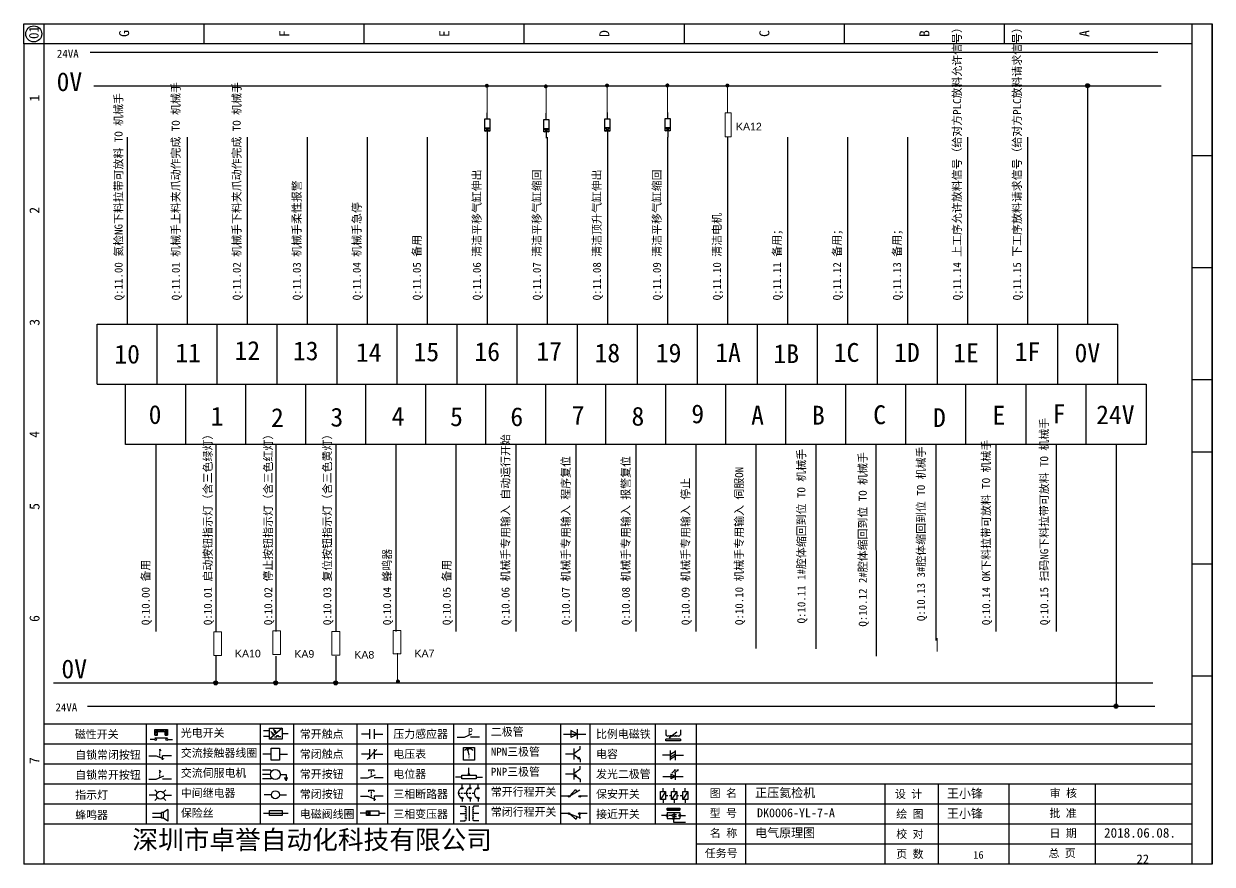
# Model space of a CAD drawing. Header units: millimetres. Extents: x 946 to 4507, y -1073 to 3239.
# Drawn here: x 1941.3 to 2238.3, y -461.2 to -251.2 of the extents above; entities that cross this region are included whole.
import ezdxf

# ---------------------------------------------------------------- set-up
doc = ezdxf.new("R2010")
doc.units = ezdxf.units.MM
doc.layers.add('1', color=3, linetype='Continuous', lineweight=20)
doc.layers.add('MISC', color=2, linetype='Continuous')
doc.styles.get("Standard").update_dxf_attribs({"font": ''})
doc.styles.add('样式 0', font='')
doc.styles.add('汉字', font='')
doc.styles.get('Standard').set_extended_font_data('SimSun')
doc.styles.get('样式 0').set_extended_font_data('KaiTi_GB2312')
doc.styles.get('汉字').set_extended_font_data('新宋体')

# ---------------------------------------------------------------- blocks, each defined once
blk = doc.blocks.new('磁性开关')
at = {"linetype": 'ByBlock'}
h = blk.add_hatch(dxfattribs=at)
h.set_pattern_fill('ANSI31', color=256, scale=0.1, style=0)
h.paths.add_polyline_path([(-1907.69, -775.29), (-1910.88, -775.29), (-1910.88, -776.69), (-1910.25, -776.69), (-1910.25, -775.79), (-1908.31, -775.79), (-1908.31, -776.69), (-1907.69, -776.69)])
for p, q in [((-1910.91, -777.81), (-1912.09, -777.81)), ((-1910.88, -776.69), (-1910.88, -775.29)), ((-1910.88, -775.29), (-1907.69, -775.29)), ((-1910.88, -776.69), (-1910.25, -776.69)), ((-1910.88, -777.39), (-1907.69, -777.39)), ((-1910.25, -776.69), (-1910.25, -775.79)), ((-1910.25, -775.79), (-1908.31, -775.79)), ((-1908.31, -776.69), (-1908.31, -775.79)), ((-1908.31, -776.69), (-1907.69, -776.69)), ((-1907.69, -775.29), (-1907.69, -776.69)), ((-1907.66, -777.81), (-1906.48, -777.81))]:
    blk.add_line(p, q, dxfattribs=at)
for centre in [(-1910.68, -777.81), (-1907.88, -777.81)]:
    blk.add_circle(centre, 0.225, dxfattribs=at)
blk = doc.blocks.new('*U212')
at = {"linetype": 'ByBlock'}
for p, q in [((-1909.23, -780.45), (-1909.23, -780.67)), ((-1909.23, -780.45), (-1908.92, -780.84)), ((-1909.23, -780.84), (-1909.23, -781.05)), ((-1911.92, -782.07), (-1910.06, -782.07)), ((-1910.06, -782.07), (-1908.18, -782.88)), ((-1909.23, -781.23), (-1909.23, -781.44)), ((-1909.23, -781.61), (-1909.23, -781.83)), ((-1909.23, -782), (-1909.23, -782.21)), ((-1909.23, -782.38), (-1909.23, -782.43)), ((-1908.52, -783.07), (-1908.52, -782.07)), ((-1906.25, -782.07), (-1908.52, -782.07))]:
    blk.add_line(p, q, dxfattribs=at)
blk = doc.blocks.new('*U213')
at = {"linetype": 'ByBlock'}
for p, q in [((-1911.92, -792.89), (-1910.06, -792.89)), ((-1910.06, -792.89), (-1908.18, -792.08)), ((-1908.88, -791.17), (-1909.23, -790.71)), ((-1909.23, -790.71), (-1909.23, -790.92)), ((-1909.23, -791.09), (-1909.23, -791.31)), ((-1909.23, -791.48), (-1909.23, -791.69)), ((-1909.23, -791.86), (-1909.23, -792.08)), ((-1909.23, -792.25), (-1909.23, -792.47)), ((-1906.25, -792.89), (-1908.52, -792.89))]:
    blk.add_line(p, q, dxfattribs=at)
blk = doc.blocks.new('蜂鸣器')
at = {"linetype": 'ByBlock'}
for p, q in [((-1907.17, -795.53), (-1908.25, -796.26)), ((-1907.17, -795.53), (-1907.17, -798.41)), ((-1908.8, -796.48), (-1911.01, -796.48)), ((-1908.8, -797.46), (-1911.01, -797.46)), ((-1908.25, -796.26), (-1908.8, -796.26)), ((-1908.8, -797.68), (-1908.8, -796.26)), ((-1908.25, -797.68), (-1908.8, -797.68)), ((-1908.25, -797.68), (-1908.25, -796.26)), ((-1907.17, -798.41), (-1908.25, -797.68))]:
    blk.add_line(p, q, dxfattribs=at)
blk = doc.blocks.new('指示灯')
at = {"linetype": 'ByBlock'}
for p, q in [((-1854.25, -776.92), (-1856.06, -776.92)), ((-1854.62, -775.59), (-1853.97, -776.23)), ((-1854.62, -778.25), (-1853.97, -777.61)), ((-1851.9, -775.59), (-1852.54, -776.23)), ((-1851.9, -778.25), (-1852.54, -777.61)), ((-1852.26, -776.92), (-1850.45, -776.92))]:
    blk.add_line(p, q, dxfattribs=at)
blk.add_circle((-1853.26, -776.92), 0.992, dxfattribs=at)
blk = doc.blocks.new('光电开关')
at = {"linetype": 'ByBlock'}
h = blk.add_hatch(dxfattribs=at)
h.set_pattern_fill('ANSI31', color=256, scale=0.01, style=0)
h.set_pattern_definition([(45, (0.172267, 0), (-0.0224506403, 0.0224506403), [])])
h.paths.add_polyline_path([(-1882.44, -776.34), (-1882.5, -775.91), (-1882.68, -776.07)])
h.paths.add_polyline_path([(-1882.44, -776.34), (-1882.68, -776.07), (-1882.86, -776.23)])
h.paths.add_polyline_path([(-1883.11, -776.45), (-1883.29, -776.61), (-1883.05, -776.88)])
h.paths.add_polyline_path([(-1883.29, -776.61), (-1883.47, -776.77), (-1883.05, -776.88)])
for p, q in [((-1884.01, -775.96), (-1885.56, -775.96)), ((-1884.01, -777.39), (-1885.56, -777.39)), ((-1880.91, -775.3), (-1884.01, -778.05)), ((-1883.75, -776.09), (-1883.05, -776.88)), ((-1883.11, -776.45), (-1883.47, -776.77)), ((-1883.05, -776.88), (-1883.47, -776.77)), ((-1883.14, -775.55), (-1882.44, -776.34)), ((-1883.05, -776.88), (-1883.11, -776.45)), ((-1882.5, -775.91), (-1882.86, -776.23)), ((-1882.44, -776.34), (-1882.86, -776.23)), ((-1882.78, -777.47), (-1882.23, -777.47)), ((-1882.44, -776.34), (-1882.5, -775.91)), ((-1882.23, -777.47), (-1882.23, -777.14)), ((-1882.23, -777.14), (-1881.78, -777.14)), ((-1881.78, -777.47), (-1881.78, -777.14)), ((-1881.23, -777.47), (-1881.78, -777.47)), ((-1879.37, -776.67), (-1880.91, -776.67))]:
    blk.add_line(p, q, dxfattribs=at)
blk.add_lwpolyline([(-1884.01, -775.3), (-1880.91, -775.3), (-1880.91, -778.05), (-1884.01, -778.05)], close=True, dxfattribs=at)
blk = doc.blocks.new('交流接触器线圈')
at = {"linetype": 'ByBlock'}
for p, q in [((-1880.82, -781.77), (-1882.87, -781.77)), ((-1878.72, -781.77), (-1876.67, -781.77))]:
    blk.add_line(p, q, dxfattribs=at)
blk.add_lwpolyline([(-1880.82, -780.28), (-1878.72, -780.28), (-1878.72, -783.26), (-1880.82, -783.26)], close=True, dxfattribs=at)
blk = doc.blocks.new('交流伺服电机')
at = {"linetype": 'ByBlock'}
for p, q in [((-1880.97, -785.75), (-1882.94, -785.75)), ((-1880.97, -786.85), (-1882.94, -786.85)), ((-1880.97, -785.75), (-1880.65, -786.03)), ((-1878.49, -786.85), (-1877.07, -786.85)), ((-1877.07, -786.85), (-1877.07, -787.72)), ((-1880.97, -787.94), (-1882.94, -787.94)), ((-1880.97, -787.94), (-1880.65, -787.67)), ((-1877.54, -787.72), (-1876.59, -787.72)), ((-1877.38, -788.01), (-1876.75, -788.01)), ((-1877.23, -788.29), (-1876.9, -788.29))]:
    blk.add_line(p, q, dxfattribs=at)
blk.add_circle((-1879.73, -786.85), 1.24, dxfattribs=at)
blk = doc.blocks.new('中间继电器')
at = {"linetype": 'ByBlock'}
for p, q in [((-1880.72, -791.92), (-1882.54, -791.92)), ((-1878.74, -791.92), (-1876.92, -791.92))]:
    blk.add_line(p, q, dxfattribs=at)
blk.add_circle((-1879.73, -791.92), 0.992, dxfattribs=at)
blk = doc.blocks.new('保险丝')
at = {"linetype": 'ByBlock'}
blk.add_line((-1882.72, -796.49), (-1876.55, -796.49), dxfattribs=at)
blk.add_lwpolyline([(-1881.2, -795.86), (-1878.06, -795.86), (-1878.06, -797.12), (-1881.2, -797.12)], close=True, dxfattribs=at)
blk = doc.blocks.new('常开按钮')
at = {"linetype": 'ByBlock'}
for p, q in [((-1910.06, -787.73), (-1908.18, -786.93)), ((-1909.9, -785.68), (-1908.56, -785.68)), ((-1909.9, -785.68), (-1909.9, -786.07)), ((-1909.23, -785.68), (-1909.23, -785.89)), ((-1909.23, -786.06), (-1909.23, -786.28)), ((-1909.23, -786.45), (-1909.23, -786.67)), ((-1909.23, -786.84), (-1909.23, -787.05)), ((-1908.56, -785.68), (-1908.56, -786.07)), ((-1911.92, -787.73), (-1910.06, -787.73)), ((-1909.23, -787.22), (-1909.23, -787.38)), ((-1906.25, -787.73), (-1908.52, -787.73))]:
    blk.add_line(p, q, dxfattribs=at)
blk = doc.blocks.new('常开触点')
at = {"linetype": 'ByBlock'}
for p, q in [((-1853.82, -782.99), (-1853.82, -780.56)), ((-1852.6, -782.99), (-1852.6, -780.56)), ((-1853.82, -781.77), (-1855.88, -781.77)), ((-1852.6, -781.77), (-1850.55, -781.77))]:
    blk.add_line(p, q, dxfattribs=at)
blk = doc.blocks.new('常闭触点')
at = {"linetype": 'ByBlock'}
for p, q in [((-1853.82, -786.77), (-1855.88, -786.77)), ((-1852.01, -785.66), (-1854.43, -788.1)), ((-1853.82, -787.99), (-1853.82, -785.56)), ((-1852.6, -787.99), (-1852.6, -785.56)), ((-1852.6, -786.77), (-1850.55, -786.77))]:
    blk.add_line(p, q, dxfattribs=at)
blk = doc.blocks.new('常闭按钮')
at = {"linetype": 'ByBlock'}
for p, q in [((-1856.13, -792.28), (-1854.28, -792.28)), ((-1854.28, -792.28), (-1852.4, -793.09)), ((-1854.11, -790.83), (-1852.77, -790.83)), ((-1854.11, -790.83), (-1854.11, -791.22)), ((-1853.44, -790.83), (-1853.44, -791.04)), ((-1853.44, -791.21), (-1853.44, -791.43)), ((-1853.44, -791.6), (-1853.44, -791.82)), ((-1853.44, -791.99), (-1853.44, -792.2)), ((-1853.44, -792.37), (-1853.44, -792.53)), ((-1852.77, -790.83), (-1852.77, -791.22)), ((-1850.47, -792.28), (-1852.73, -792.28)), ((-1852.73, -792.28), (-1852.73, -793.43))]:
    blk.add_line(p, q, dxfattribs=at)
blk = doc.blocks.new('电磁阀线圈')
at = {"linetype": 'ByBlock'}
for p, q in [((-1854.61, -795.92), (-1853.75, -797.16)), ((-1853.75, -795.92), (-1854.61, -797.16)), ((-1853.75, -795.92), (-1853.75, -797.16)), ((-1854.61, -796.54), (-1856.17, -796.54)), ((-1851.53, -796.54), (-1849.97, -796.54))]:
    blk.add_line(p, q, dxfattribs=at)
blk.add_lwpolyline([(-1854.61, -795.92), (-1851.53, -795.92), (-1851.53, -797.16), (-1854.61, -797.16)], close=True, dxfattribs=at)
blk = doc.blocks.new('电压表')
at = {"linetype": 'ByBlock'}
for p, q in [((-1814.84, -780.75), (-1814.91, -781.13)), ((-1814.6, -781.05), (-1814.91, -781.13)), ((-1814.84, -780.75), (-1814.46, -782.26)), ((-1814.84, -780.75), (-1814.6, -781.05))]:
    blk.add_line(p, q, dxfattribs=at)
blk.add_lwpolyline([(-1815.84, -780.34), (-1813.07, -780.34), (-1813.07, -783.49), (-1815.84, -783.49)], close=True, dxfattribs=at)
blk.add_arc((-1814.46, -782.26), 1.56, 46.8313, 133.1687, dxfattribs=at)
at = {"linetype": 'ByBlock', "insert": (-1814.7, -782.39), "char_height": 0.75, "width": 0.6768, "attachment_point": 1}
blk.add_mtext('V', dxfattribs=at)
blk = doc.blocks.new('电位器')
at = {"linetype": 'ByBlock'}
for p, q in [((-1814.45, -787.3), (-1814.62, -786.96)), ((-1814.62, -786.96), (-1814.27, -786.96)), ((-1814.45, -787.3), (-1814.45, -785.39)), ((-1814.45, -787.3), (-1814.27, -786.96)), ((-1816.21, -787.75), (-1817.79, -787.75)), ((-1812.68, -787.75), (-1811.1, -787.75))]:
    blk.add_line(p, q, dxfattribs=at)
blk.add_lwpolyline([(-1816.21, -787.3), (-1812.68, -787.3), (-1812.68, -788.2), (-1816.21, -788.2)], close=True, dxfattribs=at)
blk = doc.blocks.new('三相断路器')
at = {"linetype": 'ByBlock'}
for p, q in [((-1816.17, -790.33), (-1816.17, -789.7)), ((-1814.17, -790.33), (-1814.17, -789.7)), ((-1812.18, -790.33), (-1812.18, -789.7)), ((-1817.14, -791.74), (-1816.72, -791.74)), ((-1816.45, -791.74), (-1816.03, -791.74)), ((-1815.76, -791.74), (-1815.34, -791.74)), ((-1815.07, -791.74), (-1814.65, -791.74)), ((-1814.38, -791.74), (-1813.96, -791.74)), ((-1813.69, -791.74), (-1813.27, -791.74)), ((-1816.17, -793.19), (-1816.17, -793.83)), ((-1814.17, -793.19), (-1814.17, -793.83)), ((-1812.18, -793.19), (-1812.18, -793.83))]:
    blk.add_line(p, q, dxfattribs=at)
for centre in [(-1816.17, -790.55), (-1816.17, -792.98), (-1814.17, -790.55), (-1814.17, -792.98), (-1812.18, -790.55), (-1812.18, -792.98)]:
    blk.add_circle(centre, 0.219, dxfattribs=at)
for centre in [(-1815.81, -791.74), (-1813.82, -791.74), (-1811.83, -791.74)]:
    blk.add_arc(centre, 1.32, 115.5791, 244.4209, dxfattribs=at)
blk = doc.blocks.new('三相变压器')
at = {"linetype": 'ByBlock'}
for p, q in [((-1816.69, -795.03), (-1815.37, -795.03)), ((-1815.37, -795.03), (-1815.37, -795.24)), ((-1814.34, -798.7), (-1814.34, -795.04)), ((-1812, -795.03), (-1813.32, -795.03)), ((-1813.32, -795.03), (-1813.32, -795.24)), ((-1816.69, -796.87), (-1815.37, -796.87)), ((-1816.69, -798.71), (-1815.37, -798.71)), ((-1815.37, -798.71), (-1815.37, -798.5)), ((-1812, -796.87), (-1813.32, -796.87)), ((-1813.32, -798.71), (-1813.32, -798.5)), ((-1812, -798.71), (-1813.32, -798.71))]:
    blk.add_line(p, q, dxfattribs=at)
for centre, start, end in [((-1815.37, -795.51), 270, 90), ((-1815.37, -796.06), 270, 90), ((-1813.32, -795.51), 90, 270), ((-1813.32, -796.06), 90, 270), ((-1815.37, -796.6), 270, 90), ((-1815.37, -797.14), 270, 90), ((-1815.37, -797.68), 270, 90), ((-1815.37, -798.23), 270, 90), ((-1813.32, -796.6), 90, 270), ((-1813.32, -797.14), 90, 270), ((-1813.32, -797.68), 90, 270), ((-1813.32, -798.23), 90, 270)]:
    blk.add_arc(centre, 0.271, start, end, dxfattribs=at)
blk = doc.blocks.new('压力感应器')
at = {"linetype": 'ByBlock'}
for p, q in [((-1817.44, -777.73), (-1815.59, -777.73)), ((-1815.59, -777.73), (-1813.71, -776.93)), ((-1811.78, -777.73), (-1814.05, -777.73))]:
    blk.add_line(p, q, dxfattribs=at)
at = {"linetype": 'ByBlock', "insert": (-1814.65, -775.48), "char_height": 1.68, "width": 1.2242, "attachment_point": 1}
blk.add_mtext('{\\fNSimSun|b0|i0|c134|p49;P}', dxfattribs=at)
blk = doc.blocks.new('二极管')
at = {"linetype": 'ByBlock'}
for p, q in [((-1787.52, -776.77), (-1781.92, -776.77)), ((-1783.97, -776.77), (-1785.69, -775.9)), ((-1785.69, -775.9), (-1785.69, -777.65)), ((-1783.97, -776.77), (-1785.69, -777.65)), ((-1783.97, -777.99), (-1783.97, -775.56))]:
    blk.add_line(p, q, dxfattribs=at)
blk = doc.blocks.new('NPN三极管')
at = {"linetype": 'ByBlock'}
for p, q in [((-1785.73, -780.61), (-1785.73, -783.32)), ((-1785.73, -781.82), (-1784.15, -780.66)), ((-1784.15, -780.66), (-1784.15, -779.98)), ((-1785.73, -781.97), (-1787.81, -781.97)), ((-1785.73, -782.11), (-1784.15, -783.27)), ((-1784.41, -782.73), (-1784.74, -783.18)), ((-1784.15, -783.27), (-1784.74, -783.18)), ((-1784.15, -783.27), (-1784.41, -782.73)), ((-1784.15, -783.27), (-1784.15, -783.96))]:
    blk.add_line(p, q, dxfattribs=at)
blk = doc.blocks.new('PNP三极管')
at = {"linetype": 'ByBlock'}
for p, q in [((-1784.9, -786.74), (-1786.98, -786.74)), ((-1784.9, -785.38), (-1784.9, -788.09)), ((-1784.9, -786.59), (-1783.32, -785.43)), ((-1784.9, -786.88), (-1783.32, -788.04)), ((-1784.9, -786.88), (-1784.31, -786.97)), ((-1784.9, -786.88), (-1784.64, -787.42)), ((-1784.31, -786.97), (-1784.64, -787.42)), ((-1783.32, -785.43), (-1783.32, -784.75)), ((-1783.32, -788.04), (-1783.32, -788.73))]:
    blk.add_line(p, q, dxfattribs=at)
blk = doc.blocks.new('常开行程开关')
at = {"linetype": 'ByBlock'}
for p, q in [((-1786.29, -792.3), (-1788.01, -792.3)), ((-1785.89, -792.17), (-1784.52, -790.62)), ((-1785.89, -792.17), (-1783.43, -790.72)), ((-1784.52, -790.62), (-1784.19, -791.17)), ((-1781.48, -792.3), (-1783.21, -792.3))]:
    blk.add_line(p, q, dxfattribs=at)
for centre in [(-1786.07, -792.3), (-1783.42, -792.3)]:
    blk.add_circle(centre, 0.219, dxfattribs=at)
blk = doc.blocks.new('常闭行程开关')
at = {"linetype": 'ByBlock'}
for p, q in [((-1786.34, -796.62), (-1788.07, -796.62)), ((-1785.93, -796.72), (-1783.25, -797.7)), ((-1785.93, -796.72), (-1784.3, -798)), ((-1784.3, -798), (-1784.08, -797.4)), ((-1783.48, -796.84), (-1783.48, -797.85)), ((-1781.54, -796.62), (-1783.26, -796.62))]:
    blk.add_line(p, q, dxfattribs=at)
for centre in [(-1786.12, -796.62), (-1783.48, -796.62)]:
    blk.add_circle(centre, 0.219, dxfattribs=at)
blk = doc.blocks.new('电容')
at = {"linetype": 'ByBlock'}
for p, q in [((-1756.08, -782.99), (-1756.08, -780.56)), ((-1754.86, -780.79), (-1756.08, -781.55)), ((-1754.86, -782.99), (-1754.86, -780.56)), ((-1756.08, -781.77), (-1758.13, -781.77)), ((-1754.86, -781.44), (-1756.08, -782.2)), ((-1754.86, -781.99), (-1756.08, -782.75)), ((-1754.86, -781.77), (-1752.81, -781.77))]:
    blk.add_line(p, q, dxfattribs=at)
blk = doc.blocks.new('发光二极管')
at = {"linetype": 'ByBlock'}
for p, q in [((-1758.01, -786.77), (-1752.89, -786.77)), ((-1754.84, -786.77), (-1756.04, -786.16)), ((-1756.04, -786.16), (-1756.04, -787.39)), ((-1754.84, -786.77), (-1756.04, -787.39)), ((-1755.78, -785.92), (-1754.89, -785.14)), ((-1754.89, -785.14), (-1755.2, -785.22)), ((-1755.2, -785.22), (-1755.01, -785.43)), ((-1755.08, -785.92), (-1754.18, -785.14)), ((-1754.89, -785.14), (-1755.01, -785.43)), ((-1754.84, -787.63), (-1754.84, -785.92)), ((-1754.18, -785.14), (-1754.49, -785.22)), ((-1754.49, -785.22), (-1754.31, -785.43)), ((-1754.18, -785.14), (-1754.31, -785.43))]:
    blk.add_line(p, q, dxfattribs=at)
blk = doc.blocks.new('比例电磁阀')
at = {"linetype": 'ByBlock'}
for p, q in [((-1757.26, -775.38), (-1757.26, -776.71)), ((-1757.26, -776.71), (-1757.05, -776.71)), ((-1753.6, -777.73), (-1757.25, -777.73)), ((-1757.25, -778.13), (-1757.25, -777.73)), ((-1753.6, -778.13), (-1757.25, -778.13)), ((-1754.5, -775.98), (-1756.35, -777.44)), ((-1756.35, -777.44), (-1756.25, -777.25)), ((-1756.35, -777.44), (-1756.15, -777.38)), ((-1756.15, -777.38), (-1756.25, -777.25)), ((-1753.58, -776.71), (-1753.8, -776.71)), ((-1753.6, -777.73), (-1753.6, -778.13)), ((-1753.58, -775.38), (-1753.58, -776.71))]:
    blk.add_line(p, q, dxfattribs=at)
for centre in [(-1756.78, -776.71), (-1756.24, -776.71), (-1755.7, -776.71), (-1755.15, -776.71), (-1754.61, -776.71), (-1754.07, -776.71)]:
    blk.add_arc(centre, 0.271, 180, 0, dxfattribs=at)
blk = doc.blocks.new('保安开关')
at = {"linetype": 'ByBlock'}
for p, q in [((-1757.96, -790.79), (-1757.96, -789.97)), ((-1755.17, -790.79), (-1755.17, -789.97)), ((-1752.39, -790.79), (-1752.39, -789.97)), ((-1757.33, -790.79), (-1758.6, -792.81)), ((-1757.96, -792.81), (-1757.96, -793.62)), ((-1757.33, -791.8), (-1756.72, -791.8)), ((-1756.35, -791.8), (-1755.89, -791.8)), ((-1754.54, -790.79), (-1755.81, -792.81)), ((-1755.17, -792.81), (-1755.17, -793.62)), ((-1754.52, -791.8), (-1754.06, -791.8)), ((-1753.69, -791.8), (-1753.08, -791.8)), ((-1751.75, -790.79), (-1753.02, -792.81)), ((-1752.39, -792.81), (-1752.39, -793.62))]:
    blk.add_line(p, q, dxfattribs=at)
for points in [[(-1758.6, -790.79), (-1757.33, -790.79), (-1757.33, -792.81), (-1758.6, -792.81)], [(-1755.81, -790.79), (-1754.54, -790.79), (-1754.54, -792.81), (-1755.81, -792.81)], [(-1753.02, -790.79), (-1751.75, -790.79), (-1751.75, -792.81), (-1753.02, -792.81)]]:
    blk.add_lwpolyline(points, close=True, dxfattribs=at)
blk = doc.blocks.new('接近开关')
at = {"linetype": 'ByBlock'}
h = blk.add_hatch(dxfattribs=at)
h.set_pattern_fill('ANSI31', color=256, scale=0.01, style=0)
h.set_pattern_definition([(45, (-89.131516, -30.795668), (-0.0224506403, 0.0224506403), [])])
h.paths.add_polyline_path([(-1513.76, -1123.35), (-1513.76, -1122.85), (-1516.96, -1122.85), (-1516.96, -1123.35)])
for p, q in [((-1517.18, -1124.71), (-1518.36, -1124.71)), ((-1516.96, -1123.35), (-1516.96, -1122.85)), ((-1516.96, -1122.85), (-1513.76, -1122.85)), ((-1516.96, -1123.35), (-1513.76, -1123.35)), ((-1516.96, -1123.95), (-1513.76, -1123.95)), ((-1516.96, -1123.95), (-1516.96, -1125.47)), ((-1516.96, -1125.47), (-1513.76, -1125.47)), ((-1515.91, -1124.71), (-1516.45, -1124.71)), ((-1515.11, -1124.31), (-1515.91, -1124.71)), ((-1515.11, -1125.11), (-1515.91, -1124.71)), ((-1515.33, -1124.53), (-1515.17, -1124.53)), ((-1515.33, -1124.88), (-1515.17, -1124.88)), ((-1515.25, -1124.45), (-1515.25, -1124.61)), ((-1515.11, -1124.31), (-1515.11, -1125.11)), ((-1515.11, -1124.48), (-1514.58, -1124.48)), ((-1515.11, -1124.94), (-1514.58, -1124.94)), ((-1513.76, -1122.85), (-1513.76, -1123.35)), ((-1513.76, -1123.95), (-1513.76, -1125.47)), ((-1513.54, -1124.71), (-1512.36, -1124.71)), ((-1515.36, -1125.69), (-1515.36, -1126.36)), ((-1515.36, -1126.36), (-1512.36, -1126.36))]:
    blk.add_line(p, q, dxfattribs=at)
for centre in [(-1516.96, -1124.71), (-1515.36, -1125.47), (-1513.76, -1124.71)]:
    blk.add_circle(centre, 0.225, dxfattribs=at)

msp = doc.modelspace()

# ---------------------------------------------------------------- hatches: boundary and pattern name
at = {"lineweight": -2}
h = msp.add_hatch(color=0, dxfattribs=at)
edge = h.paths.add_edge_path()
edge.add_arc((2057.043, -266.668), 0.5, 0, 360)
h = msp.add_hatch(color=0, dxfattribs=at)
edge = h.paths.add_edge_path()
edge.add_arc((2071.772, -266.817), 0.5, 0, 360)
h = msp.add_hatch(color=0, dxfattribs=at)
edge = h.paths.add_edge_path()
edge.add_arc((2087.069, -266.6), 0.5, 0, 360)
h = msp.add_hatch(color=0, dxfattribs=at)
edge = h.paths.add_edge_path()
edge.add_arc((2102.149, -266.576), 0.5, 0, 360)
h = msp.add_hatch(color=0, dxfattribs=at)
edge = h.paths.add_edge_path()
edge.add_arc((2117.143, -266.6), 0.5, 0, 360)
h = msp.add_hatch(color=0, dxfattribs=at)
edge = h.paths.add_edge_path()
edge.add_arc((2207.148, -266.655), 0.5, 0, 360)
h = msp.add_hatch(color=0, dxfattribs=at)
edge = h.paths.add_edge_path()
edge.add_arc((1989.272, -415.866), 0.5, 0, 360)
h = msp.add_hatch(color=0, dxfattribs=at)
edge = h.paths.add_edge_path()
edge.add_arc((2004.272, -415.866), 0.5, 0, 360)
h = msp.add_hatch(color=0, dxfattribs=at)
edge = h.paths.add_edge_path()
edge.add_arc((2019.272, -415.866), 0.5, 0, 360)
h = msp.add_hatch(color=0, dxfattribs=at)
edge = h.paths.add_edge_path()
edge.add_arc((2034.823, -415.498), 0.5, 0, 360)
h = msp.add_hatch(color=0, dxfattribs=at)
edge = h.paths.add_edge_path()
edge.add_arc((2214.272, -421.684), 0.5, 0, 360)

# ---------------------------------------------------------------- linework, layer by layer
at = {"linetype": 'ByBlock'}
for p, q in [((1941.31, -251.177), (2238.31, -251.177)), ((1941.31, -256.177), (1941.31, -251.177)), ((1946.31, -251.177), (1946.31, -461.177)), ((2238.31, -251.177), (2238.31, -461.177)), ((2238.31, -461.177), (2238.31, -251.177)), ((1941.31, -256.177), (1941.31, -441.177)), ((2233.31, -426.177), (1946.31, -426.177)), ((2233.31, -431.177), (1946.31, -431.177)), ((2233.31, -436.177), (1946.31, -436.177)), ((1941.31, -441.177), (1941.31, -461.177)), ((2233.31, -441.177), (1946.31, -441.177)), ((2233.31, -446.177), (1946.31, -446.177)), ((2233.31, -451.177), (1946.31, -451.177)), ((2233.31, -456.177), (2109.333, -456.177)), ((2238.31, -461.177), (1941.31, -461.177))]:
    msp.add_line(p, q, dxfattribs=at)
at = {"color": 0, "lineweight": -2}
for p, q in [((1957.935, -258.291), (2224.688, -258.291)), ((1958.819, -266.655), (2225.572, -266.655)), ((2207.148, -266.655), (2207.148, -326.261)), ((1967.148, -279.51), (1967.148, -326.261)), ((1982.148, -279.51), (1982.148, -326.261)), ((1997.148, -279.51), (1997.148, -326.261)), ((2012.148, -279.51), (2012.148, -326.261)), ((2027.148, -279.51), (2027.148, -326.261)), ((2042.148, -279.51), (2042.148, -326.261)), ((2057.148, -279.51), (2057.148, -326.261)), ((2072.148, -279.51), (2072.148, -326.261)), ((2087.148, -279.51), (2087.148, -326.261)), ((2102.148, -279.51), (2102.148, -326.261)), ((2117.148, -279.51), (2117.148, -326.261)), ((2132.148, -279.51), (2132.148, -326.261)), ((2147.148, -279.51), (2147.148, -326.261)), ((2162.148, -279.51), (2162.148, -326.261)), ((2177.148, -279.51), (2177.148, -326.261)), ((2192.148, -279.51), (2192.148, -326.261)), ((2199.648, -326.261), (2199.648, -341.261)), ((1959.648, -341.261), (2221.772, -341.261)), ((1981.772, -356.261), (1981.772, -341.261)), ((1996.772, -356.261), (1996.772, -341.261)), ((2011.772, -356.261), (2011.772, -341.261)), ((2026.772, -356.261), (2026.772, -341.261)), ((2041.772, -356.261), (2041.772, -341.261)), ((2056.772, -356.261), (2056.772, -341.261)), ((2071.772, -356.261), (2071.772, -341.261)), ((2086.772, -356.261), (2086.772, -341.261)), ((2101.772, -356.261), (2101.772, -341.261)), ((2116.772, -356.261), (2116.772, -341.261)), ((2131.772, -356.261), (2131.772, -341.261)), ((2146.772, -356.261), (2146.772, -341.261)), ((2161.772, -356.261), (2161.772, -341.261)), ((2176.772, -356.261), (2176.772, -341.261)), ((2191.772, -356.261), (2191.772, -341.261)), ((2206.772, -341.261), (2206.772, -341.261)), ((2206.772, -356.261), (2206.772, -341.261)), ((1974.272, -356.261), (1974.272, -403.011)), ((1989.272, -356.261), (1989.272, -403.011)), ((2004.272, -356.261), (2004.272, -403.011)), ((2019.272, -356.261), (2019.272, -403.011)), ((2034.272, -356.261), (2034.272, -403.011)), ((2049.272, -356.261), (2049.272, -403.011)), ((2064.272, -356.261), (2064.272, -403.011)), ((2079.272, -356.261), (2079.272, -403.011)), ((2094.272, -356.261), (2094.272, -403.011)), ((2109.272, -356.261), (2109.272, -403.011)), ((2124.272, -356.261), (2124.272, -407.28)), ((2139.272, -356.261), (2139.272, -407.365)), ((2154.272, -356.261), (2154.287, -409.153)), ((2169.272, -356.261), (2169.272, -405.311)), ((2184.272, -356.261), (2184.272, -403.011)), ((2199.272, -356.261), (2199.272, -403.011)), ((2214.272, -356.261), (2214.272, -421.684)), ((1989.272, -409.207), (1989.272, -415.866)), ((2004.272, -409.207), (2004.272, -415.866)), ((2019.272, -409.207), (2019.272, -415.866)), ((1948.762, -415.866), (2223.441, -415.866)), ((1957.214, -421.684), (2223.967, -421.684)), ((1971.889, -426.177), (1971.889, -451.177)), ((1979.566, -426.177), (1979.566, -451.177)), ((2000.356, -426.177), (2000.356, -451.177)), ((2008.709, -426.177), (2008.709, -451.177)), ((2024.564, -426.177), (2024.564, -451.177)), ((2032.212, -426.177), (2032.212, -451.177)), ((2048.705, -426.177), (2048.705, -451.177)), ((2056.807, -426.177), (2056.807, -451.177)), ((2075.426, -426.177), (2075.426, -451.177)), ((2082.785, -426.177), (2082.785, -451.177)), ((2099.095, -426.177), (2099.095, -451.177)), ((2109.333, -426.177), (2109.333, -461.092)), ((2121.654, -441.177), (2121.654, -461.092)), ((2156.525, -441.177), (2156.525, -461.177)), ((2169.79, -441.177), (2169.79, -461.177)), ((2187.481, -441.177), (2187.481, -461.177)), ((2209.093, -441.177), (2209.093, -461.177))]:
    msp.add_line(p, q, dxfattribs=at)
at = {"linetype": 'ByBlock'}
for points in [[(1986.31, -251.177), (1986.31, -256.177)], [(2026.31, -251.177), (2026.31, -256.177)], [(2066.31, -251.177), (2066.31, -256.177)], [(2106.31, -251.177), (2106.31, -256.177)], [(2146.31, -251.177), (2146.31, -256.177)], [(2186.31, -251.177), (2186.31, -256.177)], [(2233.31, -461.177), (2233.31, -251.177)], [(2233.31, -256.177), (1941.31, -256.177)], [(2238.31, -284.177), (2233.31, -284.177)], [(2238.31, -312.177), (2233.31, -312.177)], [(2238.31, -340.177), (2233.31, -340.177)], [(2238.31, -358.177), (2233.31, -358.177)], [(2238.31, -386.177), (2233.31, -386.177)], [(2238.31, -414.177), (2233.31, -414.177)]]:
    msp.add_lwpolyline(points, dxfattribs=at)
at = {"color": 0, "lineweight": -2}
for points in [[(1959.648, -326.261), (1974.648, -326.261)], [(1959.648, -341.261), (1959.648, -326.261)], [(1974.648, -326.261), (1989.648, -326.261)], [(1974.648, -341.261), (1974.648, -326.261)], [(1989.648, -326.261), (2004.648, -326.261)], [(1989.648, -341.261), (1989.648, -326.261)], [(2004.648, -326.261), (2019.648, -326.261)], [(2004.648, -341.261), (2004.648, -326.261)], [(2019.648, -326.261), (2034.648, -326.261)], [(2019.648, -341.261), (2019.648, -326.261)], [(2034.648, -326.261), (2049.648, -326.261)], [(2034.648, -341.261), (2034.648, -326.261)], [(2049.648, -326.261), (2064.648, -326.261)], [(2049.648, -341.261), (2049.648, -326.261)], [(2064.648, -326.261), (2079.648, -326.261)], [(2064.648, -341.261), (2064.648, -326.261)], [(2079.648, -326.261), (2094.648, -326.261)], [(2079.648, -341.261), (2079.648, -326.261)], [(2094.648, -326.261), (2109.648, -326.261)], [(2094.648, -341.261), (2094.648, -326.261)], [(2109.648, -326.261), (2124.648, -326.261)], [(2109.648, -341.261), (2109.648, -326.261)], [(2124.648, -326.261), (2139.648, -326.261)], [(2124.648, -341.261), (2124.648, -326.261)], [(2139.648, -326.261), (2154.648, -326.261)], [(2139.648, -341.261), (2139.648, -326.261)], [(2154.648, -326.261), (2169.648, -326.261)], [(2154.648, -341.261), (2154.648, -326.261)], [(2169.648, -326.261), (2184.648, -326.261)], [(2169.648, -341.261), (2169.648, -326.261)], [(2184.648, -326.261), (2199.648, -326.261)], [(2184.648, -341.261), (2184.648, -326.261)], [(2199.648, -326.261), (2214.648, -326.261), (2214.648, -341.261)], [(1981.772, -356.261), (1966.772, -356.261), (1966.737, -341.261)], [(2221.772, -341.261), (2221.772, -356.261), (2206.772, -356.261)], [(1996.772, -356.261), (1981.772, -356.261)], [(2011.772, -356.261), (1996.772, -356.261)], [(2026.772, -356.261), (2011.772, -356.261)], [(2041.772, -356.261), (2026.772, -356.261)], [(2056.772, -356.261), (2041.772, -356.261)], [(2071.772, -356.261), (2056.772, -356.261)], [(2086.772, -356.261), (2071.772, -356.261)], [(2101.772, -356.261), (2086.772, -356.261)], [(2116.772, -356.261), (2101.772, -356.261)], [(2131.772, -356.261), (2116.772, -356.261)], [(2146.772, -356.261), (2131.772, -356.261)], [(2161.772, -356.261), (2146.772, -356.261)], [(2176.772, -356.261), (2161.772, -356.261)], [(2191.772, -356.261), (2176.772, -356.261)], [(2206.772, -356.261), (2191.772, -356.261)]]:
    msp.add_lwpolyline(points, dxfattribs=at)
at = {"linetype": 'ByBlock'}
msp.add_circle((1943.798, -253.704), 2, dxfattribs=at)
at = {"color": 0, "lineweight": -2}
for centre in [(2207.148, -266.655), (1989.272, -415.866), (2004.272, -415.866), (2019.272, -415.866), (2214.272, -421.684)]:
    msp.add_circle(centre, 0.5, dxfattribs=at)
at = {"layer": '1', "color": 7, "linetype": 'Continuous', "lineweight": 13}
for p, q in [((2057.094, -273.458), (2057.094, -267.03)), ((2071.822, -273.607), (2071.822, -267.18)), ((2087.119, -273.39), (2087.119, -266.962)), ((2102.199, -273.366), (2102.199, -266.939)), ((2117.194, -273.389), (2117.194, -266.962)), ((2169.611, -404.677), (2169.611, -408.057)), ((2034.709, -408.448), (2034.709, -415.382))]:
    msp.add_line(p, q, dxfattribs=at)
for points in [[(2116.576, -273.469), (2118.085, -273.469), (2118.085, -279.44), (2116.576, -279.44)], [(1988.779, -403.111), (1990.742, -403.111), (1990.742, -408.996), (1988.779, -408.996)], [(2003.513, -402.88), (2005.476, -402.88), (2005.476, -408.765), (2003.513, -408.765)], [(2018.304, -403.053), (2020.268, -403.053), (2020.268, -408.938), (2018.304, -408.938)], [(2033.601, -402.736), (2035.565, -402.736), (2035.565, -408.622), (2033.601, -408.622)]]:
    msp.add_lwpolyline(points, close=True, dxfattribs=at)

# ---------------------------------------------------------------- block references
at = {"linetype": 'ByBlock', "rotation": 90}
for p in [(1260.602, 1576.565), (1275.331, 1576.416), (1290.627, 1576.633), (1305.708, 1576.657)]:
    msp.add_blockref('电磁阀线圈', p, dxfattribs=at)
at = {"linetype": 'ByBlock'}
for name, p in [('磁性开关', (3884.952, 347.783)), ('光电开关', (3886.762, 348.092)), ('常开触点', (3881.577, 353.12)), ('压力感应器', (3867.016, 348.339)), ('二极管', (3863.678, 348.097)), ('比例电磁阀', (3859.022, 347.804)), ('*U212', (3884.498, 348)), ('交流接触器线圈', (3883.922, 348.092)), ('常闭触点', (3881.577, 353.12)), ('电压表', (3867.016, 348.339)), ('NPN三极管', (3864.504, 348.326)), ('电容', (3859.022, 347.804)), ('*U213', (3884.498, 353)), ('交流伺服电机', (3883.922, 348.092)), ('常开按钮', (3937.363, 348.12)), ('电位器', (3867.016, 348.339)), ('PNP三极管', (3863.678, 348.097)), ('发光二极管', (3859.022, 347.515)), ('三相断路器', (3867.016, 348.339)), ('常开行程开关', (3863.678, 348.097)), ('保安开关', (3859.022, 347.804)), ('指示灯', (3828.713, 333)), ('中间继电器', (3883.922, 348.092)), ('常闭按钮', (3881.577, 348.12)), ('蜂鸣器', (3884.498, 348)), ('保险丝', (3883.922, 348.092)), ('电磁阀线圈', (3881.577, 348.12)), ('三相变压器', (3867.016, 348.339)), ('常闭行程开关', (3863.678, 348.097)), ('接近开关', (3619.023, 675.721))]:
    msp.add_blockref(name, p, dxfattribs=at)

# ---------------------------------------------------------------- texts
at = {"linetype": 'ByBlock', "attachment_point": 1, "rotation": 90}
for s, insert, char_height, width in [('{\\fKaiTi_GB2312|b0|i0|c134|p0;01}', (1942.599, -254.979), 2.4, 60.2542), ('{\\fKaiTi_GB2312|b0|i0|c134|p0;G}', (1965.139, -254.469), 2.5, 5), ('{\\fKaiTi_GB2312|b0|i0|c134|p0;F}', (2005.139, -254.469), 2.5, 5), ('{\\fKaiTi_GB2312|b0|i0|c134|p0;E}', (2045.139, -254.469), 2.5, 5), ('{\\fKaiTi_GB2312|b0|i0|c134|p0;D}', (2085.139, -254.469), 2.5, 5), ('{\\fKaiTi_GB2312|b0|i0|c134|p0;C}', (2125.139, -254.469), 2.5, 5), ('{\\fKaiTi_GB2312|b0|i0|c134|p0;B}', (2165.139, -254.469), 2.5, 5), ('{\\fKaiTi_GB2312|b0|i0|c134|p0;A}', (2205.139, -254.469), 2.5, 5), ('{\\fKaiTi_GB2312|b0|i0|c134|p49;1}', (1942.738, -270.633), 2.5, 11.7517), ('{\\fKaiTi_GB2312|b0|i0|c134|p49;2}', (1942.738, -298.633), 2.5, 11.7517), ('{\\fKaiTi_GB2312|b0|i0|c134|p49;3}', (1942.738, -326.633), 2.5, 11.7517), ('{\\fKaiTi_GB2312|b0|i0|c134|p49;4}', (1942.738, -354.633), 2.5, 11.7517), ('{\\fKaiTi_GB2312|b0|i0|c134|p49;5}', (1942.738, -372.633), 2.5, 11.7517), ('{\\fKaiTi_GB2312|b0|i0|c134|p49;6}', (1942.738, -400.633), 2.5, 11.7517), ('{\\fKaiTi_GB2312|b0|i0|c134|p49;7}', (1942.738, -436.139), 2.5, 11.7517)]:
    msp.add_mtext(s, dxfattribs=dict(at, insert=insert, char_height=char_height, width=width))
at = {"color": 0, "lineweight": -2, "char_height": 2, "width": 71.79445, "attachment_point": 1, "rotation": 90}
for s, insert in [('{\\C256;Q;11.14 上工序允许放料信号（给对方PLC放料允许信号）}', (2173.534, -320.275)), ('{\\C256;Q;11.15 下工序放料请求信号（给对方PLC放料请求信号）}', (2188.534, -320.275)), ('{\\C256;Q:11.01 机械手上料夹爪动作完成 TO 机械手}', (1978.305, -320.275)), ('{\\C256;Q:11.02 机械手下料夹爪动作完成 TO 机械手}', (1993.534, -320.275)), ('{\\C256;Q:11.00 氦检NG下料拉带可放料 TO 机械手}', (1963.999, -320.275)), ('{\\C256;Q:11.06 清洁平移气缸伸出}', (2053.534, -320.275)), ('{\\C256;Q:11.07 清洁平移气缸缩回}', (2068.534, -320.275)), ('{\\C256;Q:11.08 }清洁顶升气缸伸出', (2083.534, -320.275)), ('{\\C256;Q:11.09 清洁平移气缸缩回}', (2098.534, -320.275)), ('{\\C256;Q:11.03 机械手柔性报警}', (2008.534, -320.275)), ('{\\C256;Q:11.04 机械手急停}', (2023.534, -320.275)), ('{\\C256;Q;11.10 }清洁电机', (2113.534, -320.275)), ('{\\C256;Q:11.05 备用}', (2038.534, -320.275)), ('{\\C256;Q;11.11 备用；}', (2128.534, -320.275)), ('{\\C256;Q;11.12 备用；}', (2143.534, -320.275)), ('{\\C256;Q;11.13 备用；}', (2158.534, -320.275)), ('{\\C256;Q:10.15 扫码NG下料拉带可放料 TO 机械手}', (2195.321, -401.434)), ('{\\C256;Q:10.01 启动按钮指示灯（含三色绿灯）}', (1986.302, -401.434)), ('{\\C256;Q:10.02 停止按钮指示灯（含三色红灯）}', (2001.391, -401.434)), ('{\\C256;Q:10.03 复位按钮指示灯（含三色黄灯）}', (2016.151, -401.434)), ('{\\C256;Q:10.06 机械手专用输入 自动运行开始}', (2060.702, -401.434)), ('{\\C256;Q:10.14 OK下料拉带可放料 TO 机械手}', (2180.811, -401.434)), ('{\\C256;Q:10.07 机械手专用输入 程序复位}', (2075.764, -401.434)), ('{\\C256;Q:10.08 机械手专用输入 报警复位}', (2090.757, -401.434)), ('{\\C256;Q:10.11 1#腔体缩回到位 TO 机械手}', (2134.637, -401.016)), ('{\\C256;Q:10.12 2#腔体缩回到位 TO 机械手}', (2149.981, -401.812)), ('{\\C256;Q:10.13 3#腔体缩回到位 TO 机械手}', (2164.529, -400.419)), ('{\\C256;Q:10.10 机械手专用输入 伺服ON}', (2119.093, -401.414)), ('{\\C256;Q:10.09 机械手专用输入 停止}', (2105.699, -401.434)), ('{\\C256;Q:10.04 蜂鸣器}', (2031.107, -401.434)), ('{\\C256;Q:10.00 备用}', (1970.773, -401.434)), ('{\\C256;Q:10.05 备用}', (2046.001, -401.434))]:
    msp.add_mtext(s, dxfattribs=dict(at, insert=insert))
at = {"color": 0, "lineweight": -2, "attachment_point": 1}
for s, insert, char_height, width in [('0V', (1949.514, -263.294), 4.7064, 14.27309), ('10', (1963.937, -331.362), 4.7064, 7.20347), ('11', (1979.19, -331.043), 4.7064, 7.20347), ('12', (1993.978, -330.452), 4.7064, 7.20347), ('13', (2008.571, -330.546), 4.7064, 7.20347), ('14', (2024.307, -330.932), 4.7064, 7.20347), ('15', (2038.712, -330.8), 4.7064, 7.20347), ('16', (2053.932, -330.736), 4.7064, 7.20347), ('17', (2069.4, -330.648), 4.7064, 7.20347), ('18', (2083.948, -331.06), 4.7064, 7.20347), ('19', (2099.251, -331.054), 4.7064, 7.20347), ('1A', (2114.108, -330.951), 4.7064, 7.20347), ('1B', (2128.656, -331.26), 4.7064, 7.20347), ('1C', (2143.72, -330.951), 4.7064, 7.20347), ('1D', (2158.819, -330.949), 4.7064, 7.20347), ('1E', (2173.573, -331.052), 4.7064, 7.20347), ('1F', (2188.947, -330.743), 4.7064, 7.20347), ('0V', (2203.907, -331.052), 4.7064, 7.20347), ('0', (1972.522, -346.459), 4.706, 7.20347), ('1', (1988.019, -346.864), 4.706, 7.20347), ('2', (2003.081, -347.222), 4.706, 7.20347), ('3', (2017.942, -347.118), 4.706, 7.20347), ('4', (2033.243, -346.879), 4.706, 7.20347), ('5', (2047.849, -346.998), 4.706, 7.20347), ('6', (2062.911, -346.998), 4.706, 7.20347), ('7', (2078.237, -346.639), 4.706, 7.20347), ('8', (2093.18, -346.878), 4.706, 7.20347), ('9', (2108.139, -346.281), 4.706, 7.20347), ('A', (2123.081, -346.639), 4.706, 7.20347), ('B', (2138.287, -346.634), 4.706, 7.20347), ('C', (2153.588, -346.515), 4.706, 7.20347), ('D', (2168.53, -347.232), 4.706, 7.20347), ('E', (2183.381, -346.632), 4.706, 7.20347), ('F', (2198.443, -346.274), 4.706, 7.20347), ('24V', (2209.298, -346.513), 4.7064, 7.20347), ('0V', (1950.713, -410.011), 4.7064, 14.27309), ('深圳市卓誉自动化科技有限公司', (1968.443, -452.706), 4.70644, 96.11383)]:
    msp.add_mtext(s, dxfattribs=dict(at, insert=insert, char_height=char_height, width=width))
at = {"attachment_point": 1}
for s, insert, char_height, width in [('{\\fArial|b0|i0|c0|p32;K\\fArial|b0|i0|c238|p32;A\\fArial|b0|i0|c0|p32;12}', (2119.29, -275.92), 1.89, 3.40278), ('{\\fArial|b0|i0|c0|p32;K\\fArial|b0|i0|c238|p32;A\\fArial|b0|i0|c0|p32;10}', (1994.082, -407.593), 1.89, 3.40278), ('{\\fArial|b0|i0|c0|p32;K\\fArial|b0|i0|c238|p32;A\\fArial|b0|i0|c0|p32;9}', (2008.923, -407.69), 1.89, 3.40278), ('{\\fArial|b0|i0|c0|p32;K\\fArial|b0|i0|c238|p32;A\\fArial|b0|i0|c0|p32;8}', (2023.915, -407.889), 1.89, 3.40278), ('{\\fArial|b0|i0|c0|p32;K\\fArial|b0|i0|c238|p32;A\\fArial|b0|i0|c0|p32;7}', (2038.949, -407.566), 1.89, 3.40278), ('王小锋 ', (2172.01, -442.423), 2.2, 75.3177), ('王小锋', (2172.01, -447.423), 2.2, 75.3177), ('{\\fKaiTi_GB2312|b0|i0|c134|p49;电气原理图}', (2124.076, -452.229), 2.2, 75.3177), ('{\\fKaiTi_GB2312|b0|i0|c134|p49;2018.06.08.}', (2211.278, -452.136), 2.4, 72.30504), ('{\\fKaiTi_GB2312|b0|i0|c134|p49;16}', (2178.574, -457.875), 1.92, 75.3177), ('{\\fKaiTi_GB2312|b0|i0|c134|p49;22}', (2219.397, -458.73), 2.304, 90.38124)]:
    msp.add_mtext(s, dxfattribs=dict(at, insert=insert, char_height=char_height, width=width))
at = {"char_height": 2, "attachment_point": 1, "style": '汉字'}
for s, insert in [('{\\fKaiTi_GB2312|b0|i0|c134|p49;磁性开关}', (1954.084, -427.706)), ('{\\fKaiTi_GB2312|b0|i0|c134|p49;光电开关}', (1980.56, -427.368)), ('{\\fKaiTi_GB2312|b0|i0|c134|p49;常开触点}', (2010.313, -427.655)), ('{\\fKaiTi_GB2312|b0|i0|c134|p49;压力感应器}', (2033.673, -427.646)), ('{\\fKaiTi_GB2312|b0|i0|c134|p49;二极管}', (2058.04, -427.085)), ('{\\fKaiTi_GB2312|b0|i0|c134|p49;比例电磁铁}', (2084.328, -427.656)), ('{\\fKaiTi_GB2312|b0|i0|c134|p49;自锁常闭按钮}', (1954.166, -432.862)), ('{\\fKaiTi_GB2312|b0|i0|c134|p49;交流接触器线圈}', (1980.56, -432.368)), ('{\\fKaiTi_GB2312|b0|i0|c134|p49;常闭触点}', (2010.313, -432.655)), ('{\\fKaiTi_GB2312|b0|i0|c134|p49;电压表}', (2033.673, -432.646)), ('{\\fKaiTi_GB2312|b0|i0|c134|p49;NPN三极管}', (2058.04, -432.085)), ('{\\fKaiTi_GB2312|b0|i0|c134|p49;电容}', (2084.328, -432.656)), ('{\\fKaiTi_GB2312|b0|i0|c134|p49;自锁常开按钮}', (1954.166, -437.862)), ('{\\fKaiTi_GB2312|b0|i0|c134|p49;交流伺服电机}', (1980.56, -437.368)), ('{\\fKaiTi_GB2312|b0|i0|c134|p49;常开按钮}', (2010.313, -437.655)), ('{\\fKaiTi_GB2312|b0|i0|c134|p49;电位器}', (2033.673, -437.646)), ('{\\fKaiTi_GB2312|b0|i0|c134|p49;PNP三极管}', (2058.04, -437.085)), ('{\\fKaiTi_GB2312|b0|i0|c134|p49;发光二极管}', (2084.328, -437.656)), ('{\\fKaiTi_GB2312|b0|i0|c134|p49;中间继电器}', (1980.56, -442.368)), ('{\\fKaiTi_GB2312|b0|i0|c134|p49;常闭按钮}', (2010.313, -442.655)), ('{\\fKaiTi_GB2312|b0|i0|c134|p49;三相断路器}', (2033.673, -442.646)), ('{\\fKaiTi_GB2312|b0|i0|c134|p49;常开行程开关}', (2058.04, -442.085)), ('{\\fKaiTi_GB2312|b0|i0|c134|p49;保安开关}', (2084.328, -442.656)), ('{\\fKaiTi_GB2312|b0|i0|c134|p0;图 名}', (2112.727, -442.421)), ('{\\fKaiTi_GB2312|b0|i0|c134|p0;设 计}', (2159.016, -442.637)), ('{\\fKaiTi_GB2312|b0|i0|c134|p0;审 核}', (2197.695, -442.428)), ('{\\fKaiTi_GB2312|b0|i0|c134|p49;指示灯}', (1954.166, -442.862)), ('{\\fKaiTi_GB2312|b0|i0|c134|p49;蜂鸣器}', (1954.166, -447.862)), ('{\\fKaiTi_GB2312|b0|i0|c134|p49;保险丝}', (1980.56, -447.368)), ('{\\fKaiTi_GB2312|b0|i0|c134|p49;电磁阀线圈}', (2010.313, -447.655)), ('{\\fKaiTi_GB2312|b0|i0|c134|p49;三相变压器}', (2033.673, -447.646)), ('{\\fKaiTi_GB2312|b0|i0|c134|p49;常闭行程开关}', (2058.04, -447.085)), ('{\\fKaiTi_GB2312|b0|i0|c134|p49;接近开关}', (2084.328, -447.656)), ('{\\fKaiTi_GB2312|b0|i0|c134|p0;型 号}', (2112.727, -447.421)), ('{\\fKaiTi_GB2312|b0|i0|c134|p0;绘 图}', (2159.344, -447.637)), ('{\\fKaiTi_GB2312|b0|i0|c134|p0;批 准}', (2197.625, -447.428)), ('{\\fKaiTi_GB2312|b0|i0|c134|p0;名 称}', (2112.779, -452.421)), ('{\\fKaiTi_GB2312|b0|i0|c134|p0;校 对}', (2159.344, -452.637)), ('{\\fKaiTi_GB2312|b0|i0|c134|p0;日 期}', (2197.625, -452.428)), ('{\\fKaiTi_GB2312|b0|i0|c134|p0;任务号}', (2111.509, -457.428)), ('{\\fKaiTi_GB2312|b0|i0|c134|p0;页 数}', (2159.344, -457.637)), ('{\\fKaiTi_GB2312|b0|i0|c134|p0;总 页}', (2197.397, -457.428))]:
    msp.add_mtext(s, dxfattribs=dict(at, insert=insert))
at = {"char_height": 2.2, "width": 75.3177, "attachment_point": 1, "style": '汉字'}
for s, insert in [('正压氦检机', (2124.081, -442.236)), ('{\\fKaiTi_GB2312|b0|i0|c134|p49;DK0006-YL-7-A}', (2124.559, -447.236))]:
    msp.add_mtext(s, dxfattribs=dict(at, insert=insert))
at = {"layer": 'MISC', "color": 0, "char_height": 2, "width": 5.01683, "attachment_point": 1, "style": '样式 0'}
for insert in [(1949.59, -257.653), (1949.226, -420.975)]:
    msp.add_mtext('24VA', dxfattribs=dict(at, insert=insert))

doc.saveas('drawing.dxf')
